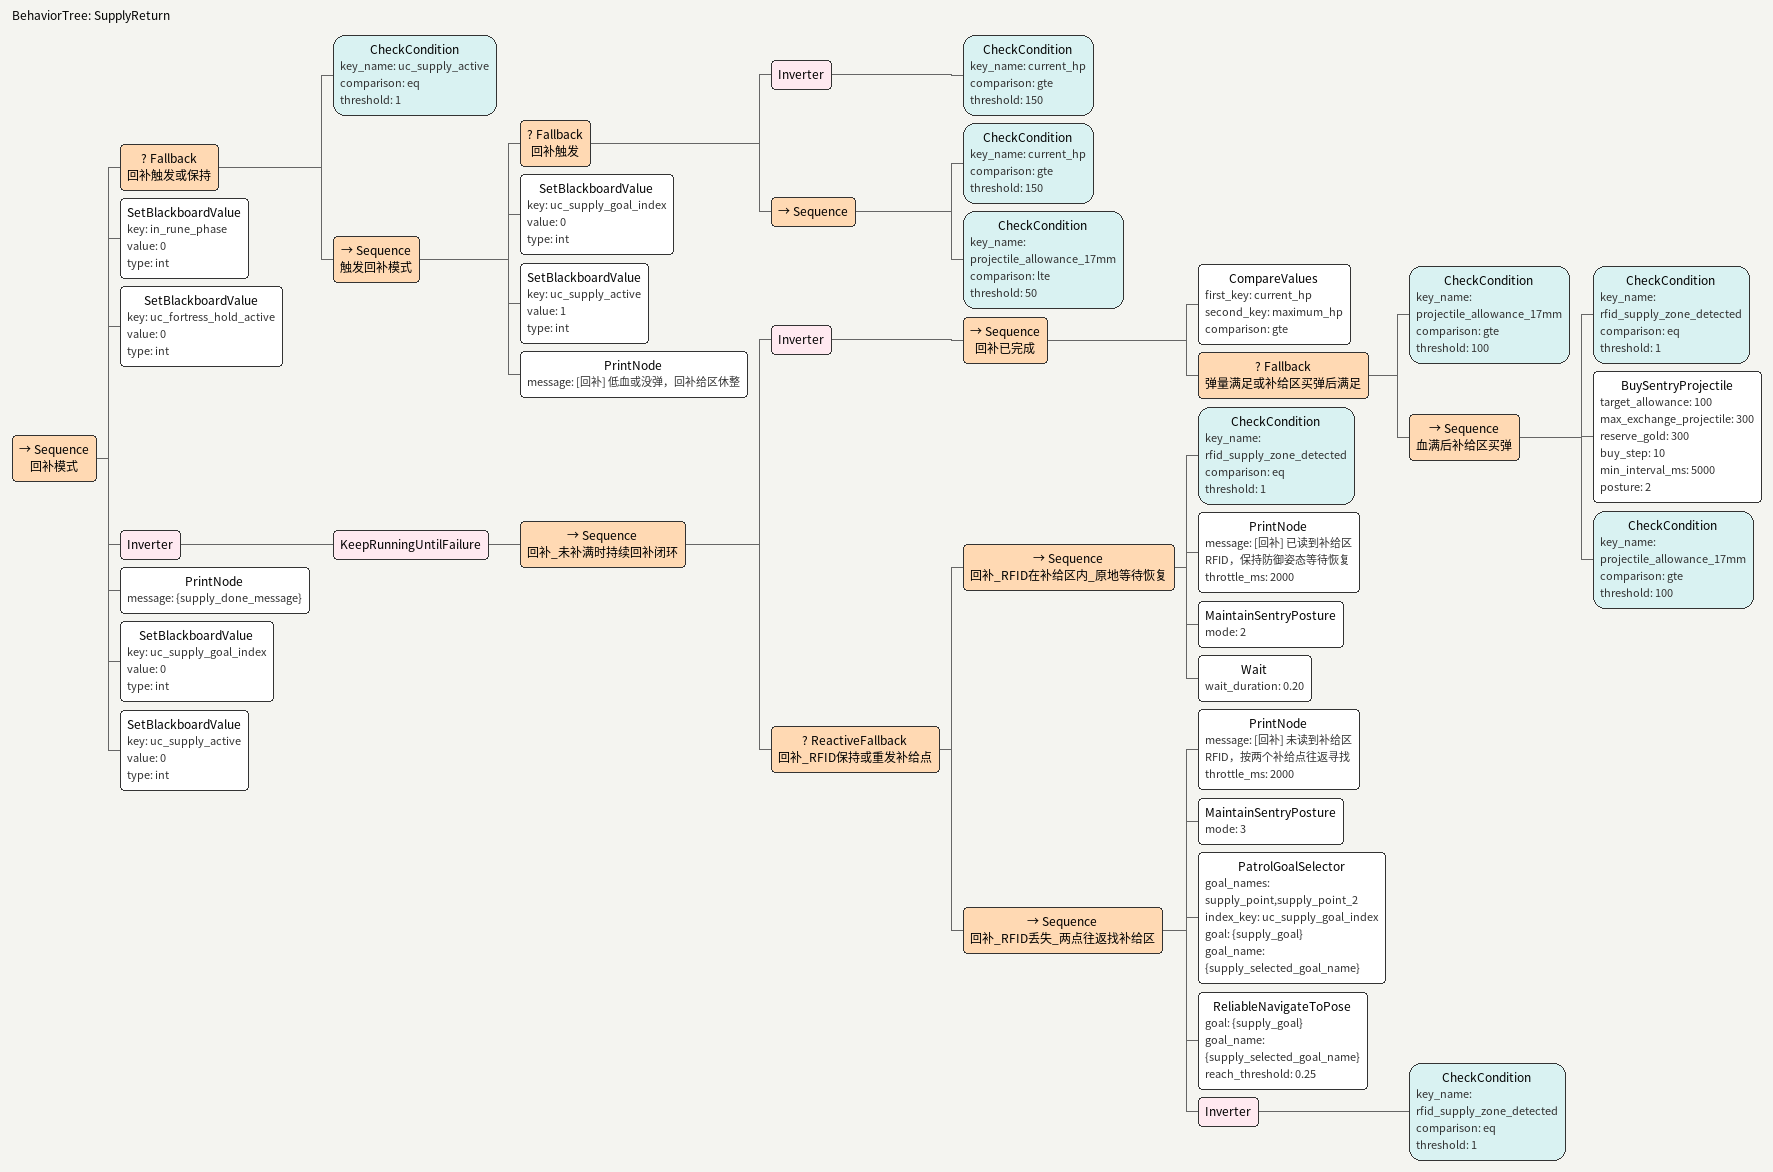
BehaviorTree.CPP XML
<?xml version="1.0" encoding="UTF-8"?>
<root BTCPP_format="4">
  <BehaviorTree ID="SupplyReturn">
    <Sequence name="回补模式">
      <Fallback name="回补触发或保持">
        <CheckCondition key_name="uc_supply_active" comparison="eq" threshold="1"/>
        <Sequence name="触发回补模式">
          <Fallback name="回补触发">
            <Inverter>
              <CheckCondition key_name="current_hp" comparison="gte" threshold="150"/>
            </Inverter>
            <Sequence>
              <CheckCondition key_name="current_hp" comparison="gte" threshold="150"/>
              <CheckCondition key_name="projectile_allowance_17mm" comparison="lte" threshold="50"/>
            </Sequence>
          </Fallback>
          <SetBlackboardValue key="uc_supply_goal_index" value="0" type="int"/>
          <SetBlackboardValue key="uc_supply_active" value="1" type="int"/>
          <PrintNode message="[回补] 低血或没弹，回补给区休整"/>
        </Sequence>
      </Fallback>
      <SetBlackboardValue key="in_rune_phase" value="0" type="int"/>
      <SetBlackboardValue key="uc_fortress_hold_active" value="0" type="int"/>
      <Inverter>
        <KeepRunningUntilFailure>
          <Sequence name="回补_未补满时持续回补闭环">
            <Inverter>
              <Sequence name="回补已完成">
                <CompareValues first_key="current_hp" second_key="maximum_hp" comparison="gte"/>
                <Fallback name="弹量满足或补给区买弹后满足">
                  <CheckCondition key_name="projectile_allowance_17mm" comparison="gte" threshold="100"/>
                  <Sequence name="血满后补给区买弹">
                    <CheckCondition key_name="rfid_supply_zone_detected" comparison="eq" threshold="1"/>
                    <BuySentryProjectile
                      target_allowance="100"
                      max_exchange_projectile="300"
                      reserve_gold="300"
                      buy_step="10"
                      min_interval_ms="5000"
                      posture="2"/>
                    <CheckCondition key_name="projectile_allowance_17mm" comparison="gte" threshold="100"/>
                  </Sequence>
                </Fallback>
              </Sequence>
            </Inverter>
            <ReactiveFallback name="回补_RFID保持或重发补给点">
              <Sequence name="回补_RFID在补给区内_原地等待恢复">
                <CheckCondition key_name="rfid_supply_zone_detected" comparison="eq" threshold="1"/>
                <PrintNode message="[回补] 已读到补给区 RFID，保持防御姿态等待恢复" throttle_ms="2000"/>
                <MaintainSentryPosture mode="2"/>
                <Wait wait_duration="0.20"/>
              </Sequence>
              <Sequence name="回补_RFID丢失_两点往返找补给区">
                <PrintNode message="[回补] 未读到补给区 RFID，按两个补给点往返寻找" throttle_ms="2000"/>
                <MaintainSentryPosture mode="3"/>
                <PatrolGoalSelector
                  goal_names="supply_point,supply_point_2"
                  index_key="uc_supply_goal_index"
                  goal="{supply_goal}"
                  goal_name="{supply_selected_goal_name}"/>
                <ReliableNavigateToPose
                  goal="{supply_goal}"
                  goal_name="{supply_selected_goal_name}"
                  reach_threshold="0.25"/>
                <Inverter>
                  <CheckCondition key_name="rfid_supply_zone_detected" comparison="eq" threshold="1"/>
                </Inverter>
              </Sequence>
            </ReactiveFallback>
          </Sequence>
        </KeepRunningUntilFailure>
      </Inverter>
      <PrintNode message="{supply_done_message}"/>
      <SetBlackboardValue key="uc_supply_goal_index" value="0" type="int"/>
      <SetBlackboardValue key="uc_supply_active" value="0" type="int"/>
    </Sequence>
  </BehaviorTree>
</root>
